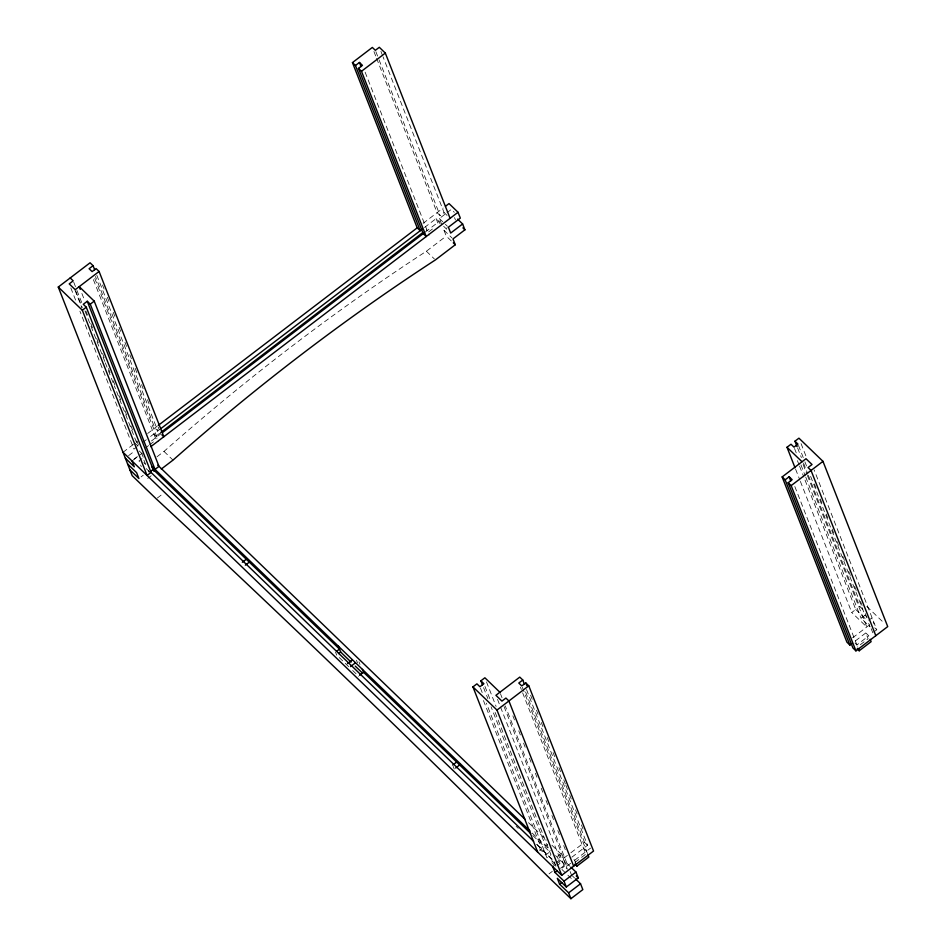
<?xml version="1.0" encoding="UTF-8"?>
<svg xmlns="http://www.w3.org/2000/svg" width="946" height="946" viewBox="0 0 946 946"><rect width="100%" height="100%" fill="white"/><g stroke="black" fill="none" stroke-linecap="round" stroke-linejoin="round"><path stroke-width="0.71" stroke-dasharray="4.73 3.55" d="M123.027 452.283L137.099 441.557M147.647 433.505L157.036 426.339M423.063 223.374L443.154 208.049M136.969 446.843L133.977 449.114L79.925 311.199M143.023 442.231L146.275 439.748M150.603 436.437L159.708 429.484M440.044 223.835L439.121 221.506L436.118 218.609L424.198 227.702L427.202 230.599M376.614 58.356L437.087 212.673L440.091 215.57L444.076 212.543L383.059 56.855M128.573 455.653L135.077 450.698M441.676 224.368L439.382 218.526L445.885 213.56M446.973 212.732L451.313 209.421L454.317 212.318M159.685 433.303L155.002 436.875L157.012 438.814M151.443 440.99L160.844 433.824L158.159 426.989M425.215 232.113L439.121 221.506M145.306 448.073L148.557 445.59M149.645 444.762L155.073 440.635M428.656 231.9L434.072 227.761M134.119 459.023L137.371 456.54M133.126 460.158L141.805 453.536M142.006 458.574L139.027 460.844L141.309 466.697M451.266 240.899L446.264 236.074L443.97 230.221L447.222 227.738M156.989 456.776L164.001 451.419A1397.254 807.056 -46 0 1 426.386 251.234L446.264 236.074M141.084 476.879L143.26 475.223M147.753 478.369L151.171 475.767M157.32 498.034L162.736 493.895M539.681 850.608L541.68 849.094L482.803 698.881M547.639 844.542L545.653 846.055L491.057 706.768M807.387 475.412L866.784 626.997L851.767 612.511L855.74 609.472L804.36 478.38M862.717 609.342L859.713 606.445L861.7 604.932M868.676 623.402L870.048 626.914L861.037 618.223L865.011 615.196L809.741 474.147M557.513 856.378L559.784 854.64L562.787 857.537L567.375 869.232L564.372 866.335L559.784 854.64M868.747 620.304L871.739 618.034L874.021 623.887M555.976 862.74L562.787 857.537M552.724 866.607L555.976 864.136M557.064 863.308L569.764 853.611M570.899 852.748L584.522 842.342L525.125 690.769M852.594 637.829L869.622 624.833M556.981 865.767L559.961 863.497L557.667 857.644L555.55 855.598M549.035 873.868L552.287 871.384M526.52 689.563L587.537 845.239L571.632 857.372L574.636 860.269L576.008 863.781M865.815 632.921L853.895 642.027L856.899 644.924L868.818 635.83L865.815 632.921L868.109 638.775L857.265 647.052M560.434 868.322L566.938 863.367L505.247 705.929M562.101 868.073L564.372 866.335M497.525 699.401L560.671 860.541L566.689 866.335L570.663 863.308M574.636 860.269L590.541 848.136M873.797 632.034L876.776 629.764L814.163 469.985M575.002 862.397L585.846 854.132L520.406 687.139M866.82 606.433L884.593 623.568M865.011 615.196L867.009 617.123M444.076 212.543L447.08 215.44M855.74 609.472L866.761 620.103M874.766 627.825L876.776 629.764M439.382 218.526L444.395 223.351M445.389 224.32L447.399 226.248M443.674 226.307L446.689 229.204M443.97 230.221L451.987 237.943M426.386 251.234L434.391 258.968M584.522 842.342L587.537 845.239M153.855 433.954L156.87 436.851M583.552 848.278L586.555 851.175M164.001 451.419L173.012 460.111M134.959 443.189L137.962 446.086L116.015 390.095M528.53 822.689L546.587 840.095M551.896 845.216L564.644 857.514M139.251 450.97L142.255 453.867M566.938 863.367L569.941 866.264M532.196 833.083L550.241 850.489M532.87 835.555L549.803 851.885L545.83 854.912L539.457 848.775M143.839 462.665L145.838 464.604M572.531 876.02L574.529 877.959M536.713 844.305L553.694 860.683L555.988 866.524M146.216 468.601L149.35 471.628M561.924 869.445L572.377 879.52M516.126 826.284L518.254 828.329M554.841 863.603L551.837 860.706L552.984 863.627M348.648 666.611L336.658 655.058L335.523 652.125M352.657 670.478L358.688 676.295M551.979 862.669L553.978 864.597M148.416 470.517L149.184 472.456M801.073 443.639L806.43 457.296M814.459 483.938L816.067 488.041M820.348 498.968L821.956 503.059M826.236 513.985L827.845 518.077M832.125 529.003L833.733 533.106M836.938 541.301L838.546 545.393M842.827 556.319L844.435 560.41M848.716 571.337L850.324 575.44M854.605 586.366L856.213 590.458M860.493 601.384L862.09 605.475M865.306 613.67L866.914 617.773M871.195 628.7L872.803 632.791M798.495 445.471L804.384 460.489M804.916 461.861L806.524 465.952M797.632 448.037L801.38 457.592M803.521 463.055L807.801 473.981M808.333 475.341L859.713 606.445M803.107 464.486L806.843 474.052M794.522 448.499L796.662 453.962M800.943 464.888L805.223 475.814M805.767 477.174L861.037 618.223M797.407 460.631L799.015 464.723M799.547 466.094L803.828 477.009M795.574 469.121L799.855 480.048M800.387 481.408L851.767 612.511M794.817 486.516L858.27 648.436M454.518 217.615L455.44 219.957M380.919 51.391L382.527 55.495M375.881 51.699L378.554 58.522M379.086 59.894L440.091 215.57M373.942 51.533L376.082 56.997M436.118 218.609L438.412 224.45M365.121 72.192L429.035 235.282M530.6 695.192L532.208 699.295M536.488 710.221L538.085 714.313M541.301 722.508L542.909 726.599M547.19 737.525L548.798 741.629M553.079 752.555L554.675 756.646M558.956 767.573L560.564 771.664M563.781 779.859L565.389 783.962M565.921 785.322L567.529 789.425M569.669 794.888L571.266 798.98M575.546 809.906L577.155 813.998M581.435 824.924L583.043 829.027M522.346 687.304L587.939 854.687M512.862 715.826L514.47 719.918M518.751 730.844L520.347 734.936M523.564 743.13L525.172 747.234M529.453 758.16L531.061 762.251M535.341 773.178L536.938 777.269M541.23 788.195L542.827 792.299M546.043 800.493L547.651 804.585M551.932 815.511L553.528 819.603M557.821 830.529L559.417 834.632M563.698 845.558L565.306 849.65M500.434 693.643L502.03 697.734M570.154 871.55L571.526 875.062M504.064 706.567L566.689 866.335M486.481 681.889L496.106 706.461M484.967 686.453L490.856 701.471M495.136 712.397L550.95 854.806L546.965 857.833L486.35 703.138M483.572 687.647L487.852 698.574M480.462 688.12L482.602 693.584M453.181 766.39L454.198 768.992M358.972 661.822L359.988 664.423M356.476 660.225L357.493 662.815M102.511 284.971L104.107 289.062M107.324 297.257L108.932 301.36M113.213 312.275L114.821 316.378M119.101 327.304L120.698 331.396M124.978 342.322L126.587 346.425M129.803 354.608L131.411 358.711M135.148 368.266L137.288 373.729M141.569 384.655L143.177 388.759M147.458 399.673L149.066 403.776M96.823 275.239L157.84 430.927L154.837 428.018L95.428 276.445M94.789 278.443L158.703 441.534M93.382 279.638L156.149 439.807M81.888 293.473L84.561 300.296M85.956 311.128L87.564 315.219M90.769 323.414L93.453 330.249M96.658 338.443L98.266 342.535M102.546 353.461L104.155 357.553M108.435 368.479L110.043 372.582M113.248 380.777L114.856 384.868M119.137 395.795L120.745 399.886M125.026 410.812L126.634 414.916M130.915 425.842L132.511 429.933M136.803 440.86L138.4 444.951M141.616 453.146L143.224 457.249M143.91 460.146L145.294 463.658M73.741 282.215L76.413 289.038M76.945 290.41L81.77 302.696M84.974 310.891L104.781 361.419M105.313 362.779L115.483 388.735M75.775 291.037L82.196 307.426M75.018 290.245L81.971 307.994M70.832 287.974L76.188 301.632M536.985 844.636A5406.201 1130.387 52.7 0 1 554.64 862.267"/><path stroke-width="1.42" d="M575.535 878.917L580.537 883.753L582.831 889.607L570.911 898.7L546.871 875.523A5406.201 1130.387 52.7 0 0 156.232 498.861L132.192 475.684L58.274 287.052L90.071 262.787L93.075 265.684L94.683 269.776M352.456 62.602L355.46 65.499L420.225 230.741L417.21 227.844L352.456 62.602L372.334 47.43L375.337 50.327L379.311 47.3L385.329 53.094L450.083 218.337M93.075 265.684L89.101 268.711L92.105 271.608L96.09 268.581L99.094 271.478L163.847 436.721L161.837 434.782M355.46 65.499L359.445 62.46L362.448 65.369L358.463 68.396L423.229 233.638L426.232 236.535L361.478 71.293L358.463 68.396M99.094 271.478L75.242 289.677L69.224 283.883L73.197 280.844L70.193 277.947M361.478 71.293L385.329 53.094M80.28 289.37L79.216 286.638L94.233 301.135L158.987 466.366L155.014 469.405L90.26 304.163L87.257 301.266L83.283 304.305L86.287 307.202L151.041 472.432L147.068 475.471L82.314 310.229L58.274 287.052M82.314 310.229L86.287 307.202M90.26 304.163L94.233 301.135M158.207 425.452L417.352 227.726M445.495 206.263L449.019 203.579L458.03 212.271L460.324 218.112L448.404 227.217L450.686 233.059L462.618 223.966L457.604 219.141M160.879 428.597L422.212 229.216M160.855 432.417L423.004 232.409M162.712 432.381L423.69 233.284M150.804 446.666L458.03 212.271M462.618 223.966L464.912 229.819L452.98 238.912L455.274 244.766L435.397 259.925A1397.254 807.056 -46 0 0 173.012 460.111L161.317 469.039M150.178 471.699L153.157 469.429L152.01 466.508L530.079 831.037M242.33 562.279L246.882 558.814M245.333 565.176L249.886 561.711M336.516 651.368L339.496 649.098L153.157 469.429M338.656 653.532L340.643 652.019L338.349 646.165M347.501 663.69L352.042 660.225M350.505 666.587L355.057 663.122M359.551 675.302L363.536 672.275L362.389 669.354M537.695 852.121L472.941 686.891L476.914 683.852L479.918 686.749L483.903 683.722L480.899 680.824L484.872 677.785L499.89 692.271M795.03 467.762L787.013 447.269L790.986 444.242L793.99 447.139L797.963 444.1L794.959 441.203L798.932 438.175L822.973 461.352L887.726 626.595L855.929 650.86L852.925 647.963L788.16 482.72L792.145 479.681L789.13 476.784L785.156 479.823L849.91 645.054L851.908 643.54M849.91 645.054L846.907 642.157L782.153 476.926L806.004 458.727L812.023 464.521L808.038 467.549L811.041 470.446L875.807 635.688M573.666 866.205L508.913 700.962L505.909 698.065L501.924 701.104L495.917 695.31L519.768 677.111L522.771 680.008L518.798 683.036L521.802 685.933L525.775 682.906L528.79 685.803L593.544 851.033L561.735 875.298L123.027 452.283M561.735 875.298L496.981 710.068L528.79 685.803M855.929 650.86L791.163 485.617L822.973 461.352M452.673 765.089L457.214 761.625M455.676 767.998L460.217 764.522M570.946 867.222L575.96 872.058L578.254 877.9L566.323 887.005L564.029 881.152L555.018 872.46L557.182 870.805M574.92 864.195L576.93 866.122L588.85 857.029L587.939 854.687M857.182 648.838L859.193 650.777L871.112 641.672L870.202 639.33M570.911 898.7L568.617 892.847L559.594 884.155L561.77 882.5M564.029 881.152L575.96 872.058M568.617 892.847L580.537 883.753M787.013 447.269L802.031 461.754M782.153 476.926L785.156 479.823M788.16 482.72L791.163 485.617M462.901 227.88L464.912 229.819M453.276 242.826L455.274 244.766M472.941 686.891L496.981 710.068M157.781 465.196L525.337 819.614M576.244 875.972L578.254 877.9M363.536 672.275L530.753 833.509M340.643 652.019L351.084 662.094M355.27 666.126L362.59 673.185M150.154 471.581L533.532 841.242M125.321 458.136L134.332 466.827L132.038 460.986M127.615 463.989L136.626 472.681L138.92 478.522L129.909 469.831M566.323 887.005L557.312 878.314L559.594 884.155M794.959 441.203L797.1 446.666M858.27 648.436L859.193 650.777M789.13 476.784L790.738 480.887M359.445 62.46L361.041 66.563M525.775 682.906L526.851 685.637M522.771 680.008L524.38 684.1M576.008 863.781L576.93 866.122M480.899 680.824L482.495 684.916M552.724 866.607L555.018 872.46M87.257 301.266L153.843 471.179"/></g></svg>
